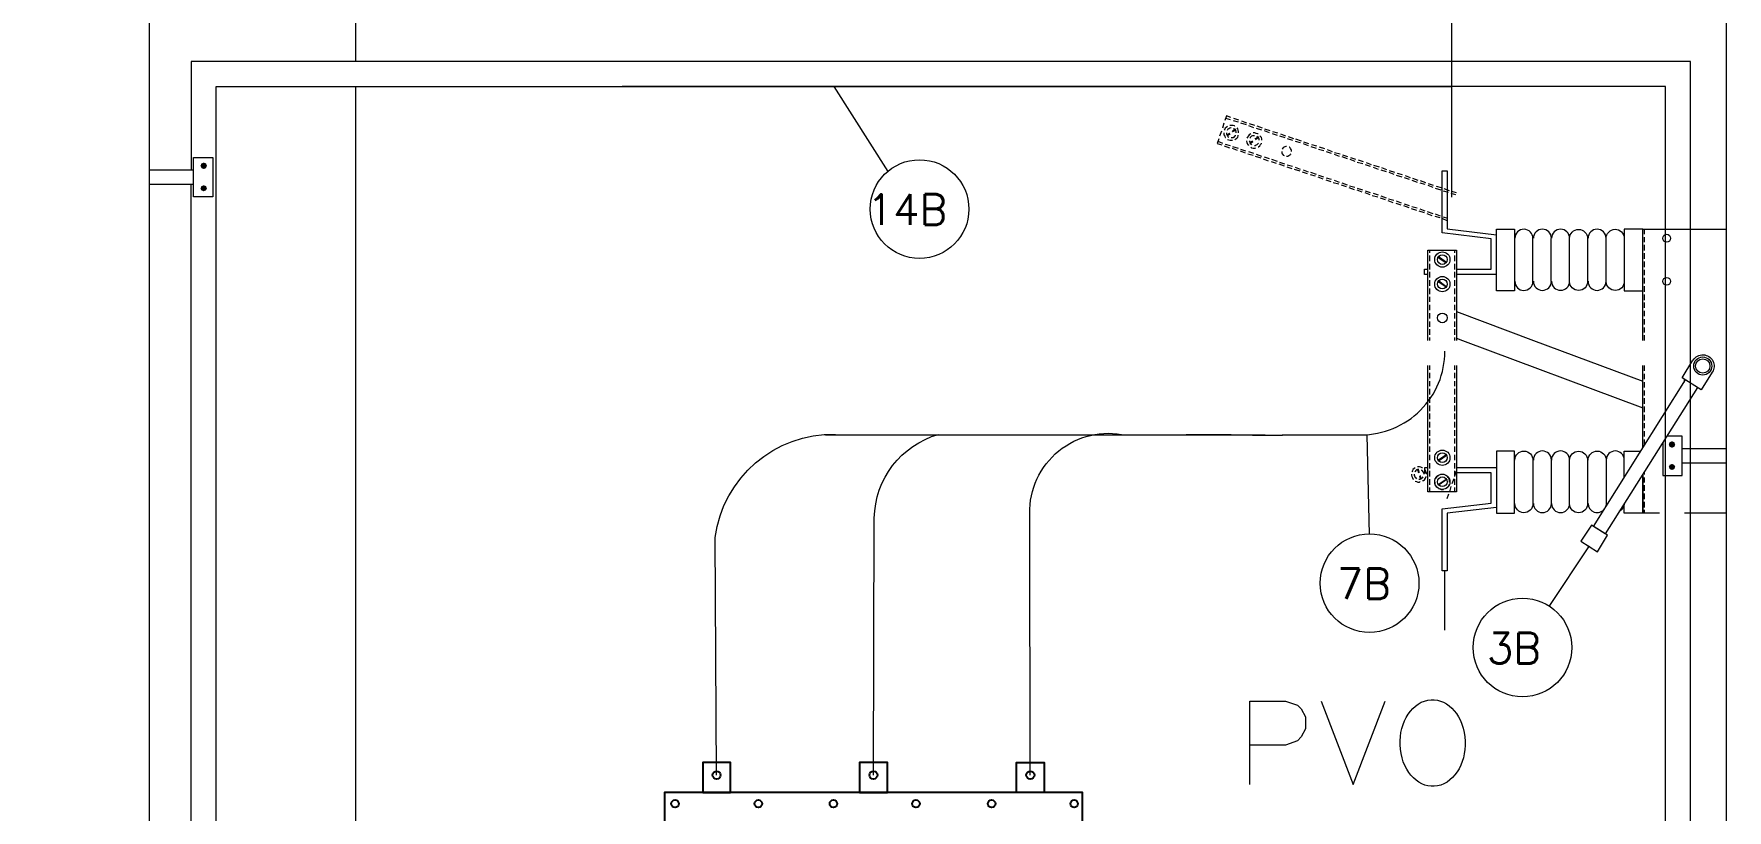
# Model space of a CAD drawing. Header units: inches. Extents: x 5 to 1823, y 18 to 726.
# Drawn here: x 1354.1 to 1431.5, y 499.6 to 535.1 of the extents above; entities that cross this region are included whole.
import ezdxf

# ---------------------------------------------------------------- set-up
doc = ezdxf.new("R2010")
doc.units = ezdxf.units.IN
doc.header["$MEASUREMENT"] = 0
doc.layers.get('0').update_dxf_attribs({"true_color": 0x7fbfff})
for name, color, linetype in [('PDF_0', 7, 'Continuous'), ('PDF_EL0001', 1, 'Continuous'), ('PDF_Texto', 6, 'Continuous')]:
    doc.layers.add(name, color=color, linetype=linetype)
doc.layers.add('PDF_ENIT-EL00132', color=7, linetype='Continuous', true_color=0x00dddd)
doc.layers.add('PDF_TUB-ELETRICA', color=7, linetype='Continuous', true_color=0x7fbfff)
doc.styles.add('PDF RomanS', font='romans__.ttf')

msp = doc.modelspace()

# ---------------------------------------------------------------- linework, layer by layer
at = {"color": 1}
for points in [[(1384.68, 500.4), (1385.95, 500.4), (1385.95, 501.778), (1384.68, 501.778)], [(1391.844, 500.4), (1393.113, 500.4), (1393.113, 501.778), (1391.844, 501.778)], [(1400.277, 500.4), (1399.007, 500.4), (1399.007, 501.778), (1400.277, 501.778)], [(1382.93, 494.254), (1402.027, 494.254), (1402.027, 500.4), (1382.93, 500.4)]]:
    msp.add_lwpolyline(points, close=True, dxfattribs=at)
for centre, radius in [((1385.315, 501.202), 0.183), ((1392.479, 501.202), 0.183), ((1399.642, 501.202), 0.183), ((1383.417, 499.89), 0.172), ((1387.22, 499.89), 0.172), ((1390.651, 499.89), 0.172), ((1394.417, 499.89), 0.172), ((1397.873, 499.89), 0.172), ((1401.644, 499.89), 0.172)]:
    msp.add_circle(centre, radius, dxfattribs=at)
at = {"layer": 'PDF_0', "lineweight": 5}
for points in [[(1418.871, 533.818), (1361.319, 533.818), (1361.319, 528.865)], [(1429.794, 465.004), (1429.794, 533.818), (1381.004, 533.818)], [(1383.142, 460.559), (1362.462, 460.559), (1362.462, 532.675), (1418.871, 532.675)], [(1381.004, 460.559), (1428.651, 460.559), (1428.651, 532.675), (1381.004, 532.675)], [(1408.796, 531.257), (1408.606, 531.341), (1408.521, 531.129)], [(1408.373, 530.643), (1408.288, 530.41)], [(1408.479, 531.002), (1408.415, 530.77)], [(1408.479, 530.558), (1408.479, 530.537), (1408.479, 530.473), (1408.521, 530.41), (1408.542, 530.346), (1408.563, 530.346)], [(1408.648, 530.854), (1408.584, 530.812), (1408.542, 530.77), (1408.521, 530.727), (1408.5, 530.685)], [(1408.563, 531.235), (1408.775, 531.172)], [(1408.606, 530.558), (1408.606, 530.537), (1408.606, 530.494), (1408.627, 530.452), (1408.648, 530.431), (1408.669, 530.389), (1408.711, 530.367)], [(1408.817, 530.791), (1408.796, 530.791), (1408.754, 530.77), (1408.711, 530.748), (1408.669, 530.727), (1408.648, 530.706), (1408.627, 530.664)], [(1408.987, 530.854), (1408.965, 530.875), (1408.902, 530.897), (1408.838, 530.897), (1408.775, 530.897), (1408.754, 530.897)], [(1408.902, 531.129), (1409.135, 531.066)], [(1408.923, 531.235), (1409.156, 531.151)], [(1409.05, 530.558), (1409.05, 530.6), (1409.029, 530.643), (1409.008, 530.685), (1408.987, 530.706), (1408.944, 530.748), (1408.923, 530.748)], [(1409.156, 530.558), (1409.156, 530.621), (1409.135, 530.685), (1409.114, 530.748), (1409.092, 530.791)], [(1409.241, 531.024), (1409.495, 530.939)], [(1409.283, 531.108), (1409.516, 531.024)], [(1409.706, 530.516), (1409.643, 530.473), (1409.6, 530.431), (1409.558, 530.367), (1409.537, 530.325)], [(1409.6, 530.897), (1409.833, 530.812)], [(1409.643, 530.981), (1409.876, 530.918)], [(1410.045, 530.516), (1410.024, 530.516), (1409.96, 530.537), (1409.897, 530.558), (1409.812, 530.558)], [(1409.96, 530.77), (1410.193, 530.706)], [(1409.981, 530.875), (1410.235, 530.791)], [(1410.32, 530.664), (1410.553, 530.579)], [(1410.341, 530.748), (1410.574, 530.664)], [(1410.68, 530.537), (1410.913, 530.452)], [(1410.701, 530.621), (1410.934, 530.558)], [(1411.061, 530.516), (1411.294, 530.431)], [(1408.246, 530.283), (1408.182, 530.071), (1408.394, 530.008)], [(1408.203, 530.177), (1408.415, 530.092)], [(1408.5, 529.965), (1408.733, 529.881)], [(1408.542, 530.05), (1408.775, 529.986)], [(1408.648, 530.262), (1408.711, 530.24), (1408.775, 530.219), (1408.838, 530.219), (1408.881, 530.219)], [(1408.817, 530.346), (1408.838, 530.346), (1408.881, 530.346), (1408.923, 530.346), (1408.944, 530.367), (1408.987, 530.41), (1409.008, 530.431), (1409.008, 530.452)], [(1408.86, 529.859), (1409.092, 529.775)], [(1408.881, 529.944), (1409.135, 529.859)], [(1408.987, 530.262), (1409.029, 530.283), (1409.071, 530.325), (1409.114, 530.367), (1409.135, 530.431), (1409.135, 530.452)], [(1409.219, 529.732), (1409.452, 529.648)], [(1409.241, 529.817), (1409.473, 529.732)], [(1409.516, 530.198), (1409.516, 530.177), (1409.537, 530.113), (1409.558, 530.05), (1409.6, 529.986)], [(1409.643, 530.198), (1409.664, 530.156), (1409.664, 530.113), (1409.685, 530.071), (1409.727, 530.05), (1409.749, 530.008)], [(1409.876, 530.431), (1409.833, 530.431), (1409.791, 530.431), (1409.749, 530.41), (1409.727, 530.389), (1409.685, 530.346), (1409.685, 530.325)], [(1409.706, 529.902), (1409.749, 529.881), (1409.812, 529.859), (1409.897, 529.859), (1409.939, 529.881)], [(1409.876, 529.986), (1409.918, 529.986), (1409.96, 530.008), (1410.003, 530.029), (1410.024, 530.05), (1410.066, 530.092)], [(1410.087, 530.219), (1410.087, 530.262), (1410.087, 530.283), (1410.066, 530.325), (1410.024, 530.367), (1410.003, 530.389), (1409.981, 530.41)], [(1410.045, 529.923), (1410.066, 529.923), (1410.13, 529.965), (1410.151, 530.029), (1410.193, 530.071), (1410.193, 530.092)], [(1410.214, 530.219), (1410.214, 530.283), (1410.193, 530.346), (1410.151, 530.389), (1410.13, 530.431)], [(1411.019, 530.431), (1411.273, 530.346)], [(1411.336, 529.944), (1411.315, 529.944), (1411.273, 529.923), (1411.23, 529.902), (1411.188, 529.881), (1411.167, 529.859), (1411.146, 529.817)], [(1411.378, 530.304), (1411.611, 530.219)], [(1411.421, 530.389), (1411.654, 530.304)], [(1411.569, 529.711), (1411.569, 529.754), (1411.548, 529.796), (1411.527, 529.838), (1411.505, 529.881), (1411.484, 529.902), (1411.463, 529.902)], [(1411.738, 530.177), (1411.971, 530.113)], [(1411.759, 530.283), (1412.013, 530.198)], [(1412.098, 530.071), (1412.331, 529.986)], [(1412.119, 530.156), (1412.352, 530.071)], [(1412.458, 529.944), (1412.691, 529.859)], [(1412.479, 530.029), (1412.712, 529.965)], [(1412.797, 529.817), (1413.051, 529.754)], [(1412.839, 529.923), (1413.072, 529.838)], [(1413.199, 529.796), (1413.432, 529.711)], [(1409.579, 529.605), (1409.812, 529.542)], [(1409.6, 529.711), (1409.833, 529.627)], [(1409.918, 529.5), (1410.172, 529.415)], [(1409.96, 529.584), (1410.193, 529.5)], [(1410.278, 529.373), (1410.511, 529.288)], [(1410.32, 529.457), (1410.553, 529.394)], [(1410.638, 529.246), (1410.87, 529.182)], [(1410.659, 529.351), (1410.913, 529.267)], [(1410.997, 529.14), (1411.23, 529.055)], [(1411.019, 529.224), (1411.251, 529.14)], [(1411.124, 529.711), (1411.124, 529.69), (1411.124, 529.648), (1411.146, 529.605), (1411.167, 529.584), (1411.188, 529.542), (1411.23, 529.521)], [(1411.336, 529.5), (1411.357, 529.5), (1411.4, 529.5), (1411.442, 529.521), (1411.484, 529.542), (1411.505, 529.563), (1411.527, 529.584), (1411.548, 529.605)], [(1411.357, 529.013), (1411.59, 528.928)], [(1411.378, 529.097), (1411.611, 529.034)], [(1411.738, 528.992), (1411.971, 528.907)], [(1413.156, 529.711), (1413.389, 529.627)], [(1413.516, 529.584), (1413.749, 529.5)], [(1413.537, 529.669), (1413.791, 529.605)], [(1413.876, 529.478), (1414.109, 529.394)], [(1413.897, 529.563), (1414.13, 529.478)], [(1414.236, 529.351), (1414.469, 529.267)], [(1414.257, 529.436), (1414.49, 529.351)], [(1414.575, 529.224), (1414.829, 529.161)], [(1414.617, 529.33), (1414.85, 529.246)], [(1414.934, 529.119), (1415.167, 529.034)], [(1414.977, 529.203), (1415.21, 529.119)], [(1415.294, 528.992), (1415.527, 528.907)], [(1415.315, 529.076), (1415.569, 529.013)], [(1415.675, 528.97), (1415.908, 528.886)], [(1359.414, 528.865), (1361.425, 528.865)], [(1359.414, 528.208), (1361.425, 528.208)], [(1361.319, 465.004), (1361.319, 528.208)], [(1411.696, 528.907), (1411.95, 528.822)], [(1412.056, 528.78), (1412.289, 528.695)], [(1412.098, 528.865), (1412.331, 528.78)], [(1412.416, 528.653), (1412.648, 528.589)], [(1412.437, 528.759), (1412.691, 528.674)], [(1412.775, 528.547), (1413.008, 528.462)], [(1412.797, 528.632), (1413.029, 528.547)], [(1413.135, 528.42), (1413.368, 528.335)], [(1413.156, 528.505), (1413.389, 528.441)], [(1413.474, 528.293), (1413.728, 528.23)], [(1413.516, 528.399), (1413.749, 528.314)], [(1413.834, 528.187), (1414.067, 528.103)], [(1413.876, 528.272), (1414.109, 528.187)], [(1415.654, 528.865), (1415.887, 528.801)], [(1416.014, 528.759), (1416.247, 528.674)], [(1416.035, 528.843), (1416.268, 528.759)], [(1416.353, 528.632), (1416.607, 528.547)], [(1416.395, 528.716), (1416.628, 528.653)], [(1416.712, 528.526), (1416.945, 528.441)], [(1416.755, 528.611), (1416.988, 528.526)], [(1417.072, 528.399), (1417.305, 528.314)], [(1417.093, 528.484), (1417.347, 528.399)], [(1417.432, 528.272), (1417.665, 528.208)], [(1417.453, 528.378), (1417.686, 528.293)], [(1417.813, 528.251), (1418.046, 528.166)], [(1419.104, 524.335), (1420.692, 524.335), (1420.692, 525.711), (1418.448, 525.986), (1418.448, 528.822), (1418.681, 528.822), (1418.681, 526.176), (1420.925, 525.901)], [(1414.194, 528.06), (1414.426, 527.976)], [(1414.215, 528.145), (1414.469, 528.081)], [(1414.553, 527.954), (1414.786, 527.87)], [(1414.575, 528.039), (1414.807, 527.954)], [(1414.913, 527.827), (1415.146, 527.743)], [(1414.934, 527.912), (1415.167, 527.827)], [(1415.252, 527.7), (1415.506, 527.637)], [(1415.294, 527.806), (1415.527, 527.722)], [(1415.612, 527.595), (1415.845, 527.51)], [(1415.654, 527.679), (1415.887, 527.595)], [(1415.972, 527.468), (1416.204, 527.383)], [(1415.993, 527.552), (1416.247, 527.489)], [(1416.353, 527.446), (1416.585, 527.362)], [(1417.792, 528.166), (1418.025, 528.081)], [(1418.131, 528.039), (1418.385, 527.954)], [(1418.173, 528.124), (1418.406, 528.06)], [(1418.49, 527.912), (1418.723, 527.849)], [(1418.533, 528.018), (1418.766, 527.933)], [(1418.85, 527.806), (1419.062, 527.743)], [(1418.871, 527.891), (1419.083, 527.827)], [(1416.331, 527.341), (1416.564, 527.277)], [(1416.691, 527.235), (1416.924, 527.15)], [(1416.712, 527.319), (1416.945, 527.235)], [(1417.03, 527.108), (1417.284, 527.023)], [(1417.072, 527.192), (1417.305, 527.129)], [(1417.39, 527.002), (1417.623, 526.917)], [(1417.432, 527.087), (1417.665, 527.002)], [(1417.75, 526.875), (1417.982, 526.79)], [(1417.771, 526.96), (1418.025, 526.875)], [(1418.109, 526.748), (1418.342, 526.684)], [(1418.131, 526.854), (1418.363, 526.769)], [(1418.469, 526.642), (1418.66, 526.557)], [(1418.49, 526.727), (1418.702, 526.663)], [(1427.613, 521.075), (1427.613, 526.155), (1426.767, 526.155), (1426.767, 523.34), (1427.613, 523.34), (1427.613, 526.155), (1431.423, 526.155)], [(1427.698, 525.922), (1427.698, 526.155)], [(1417.792, 521.075), (1417.792, 525.203), (1419.104, 525.203), (1419.104, 521.075)], [(1417.877, 525.203), (1417.877, 525.076)], [(1419.02, 525.203), (1419.02, 525.076)], [(1423.422, 523.763), (1423.422, 525.732)], [(1427.698, 525.563), (1427.698, 525.795)], [(1427.698, 525.182), (1427.698, 525.436)], [(1417.792, 524.081), (1417.644, 524.081), (1417.644, 524.335), (1417.792, 524.335)], [(1417.877, 524.949), (1417.877, 524.695)], [(1417.877, 524.568), (1417.877, 524.314)], [(1419.02, 524.949), (1419.02, 524.695)], [(1419.02, 524.568), (1419.02, 524.314)], [(1427.698, 524.801), (1427.698, 525.055)], [(1427.698, 524.42), (1427.698, 524.674)], [(1417.877, 524.208), (1417.877, 523.954)], [(1417.877, 523.827), (1417.877, 523.573)], [(1419.02, 524.208), (1419.02, 523.954)], [(1419.02, 523.827), (1419.02, 523.573)], [(1420.925, 524.081), (1419.104, 524.081)], [(1427.698, 524.06), (1427.698, 524.293)], [(1427.698, 523.679), (1427.698, 523.933)], [(1427.698, 523.298), (1427.698, 523.552)], [(1417.877, 523.446), (1417.877, 523.192)], [(1417.877, 523.065), (1417.877, 522.832)], [(1419.02, 523.446), (1419.02, 523.192)], [(1419.02, 523.065), (1419.02, 522.832)], [(1427.698, 522.917), (1427.698, 523.171)], [(1427.698, 522.557), (1427.698, 522.811)], [(1417.877, 522.705), (1417.877, 522.451)], [(1417.877, 522.324), (1417.877, 522.07)], [(1419.02, 522.705), (1419.02, 522.451)], [(1419.02, 522.324), (1419.02, 522.07)], [(1419.104, 522.388), (1422.618, 521.075), (1427.613, 519.213)], [(1427.698, 522.176), (1427.698, 522.43)], [(1427.698, 521.795), (1427.698, 522.049)], [(1417.877, 521.943), (1417.877, 521.689)], [(1417.877, 521.583), (1417.877, 521.329)], [(1419.02, 521.943), (1419.02, 521.689)], [(1419.02, 521.583), (1419.02, 521.329)], [(1427.698, 521.435), (1427.698, 521.668)], [(1427.698, 521.075), (1427.698, 521.308)], [(1417.877, 521.202), (1417.877, 521.075)], [(1419.02, 521.202), (1419.02, 521.075)], [(1419.104, 521.181), (1419.379, 521.075), (1427.613, 517.985)], [(1429.794, 519.975), (1429.794, 521.075)], [(1419.104, 519.932), (1419.104, 514.154), (1417.792, 514.154), (1417.792, 519.932)], [(1417.877, 519.932), (1417.877, 519.721)], [(1419.02, 519.932), (1419.02, 519.721)], [(1427.613, 516.143), (1427.613, 519.932)], [(1427.698, 519.678), (1427.698, 519.932)], [(1428.651, 517.794), (1428.651, 519.932)], [(1417.877, 519.594), (1417.877, 519.34)], [(1417.877, 519.213), (1417.877, 518.98)], [(1419.02, 519.594), (1419.02, 519.34)], [(1419.02, 519.213), (1419.02, 518.98)], [(1430.111, 518.916), (1425.899, 512.228), (1425.37, 512.566), (1429.561, 519.276)], [(1427.698, 519.297), (1427.698, 519.551)], [(1427.698, 518.916), (1427.698, 519.17)], [(1429.518, 519.17), (1429.518, 519.297)], [(1417.877, 518.853), (1417.877, 518.599)], [(1417.877, 518.472), (1417.877, 518.218)], [(1419.02, 518.853), (1419.02, 518.599)], [(1419.02, 518.472), (1419.02, 518.218)], [(1427.698, 518.556), (1427.698, 518.789)], [(1427.698, 518.175), (1427.698, 518.429)], [(1429.794, 516.122), (1429.794, 518.408)], [(1417.877, 518.091), (1417.877, 517.837)], [(1417.877, 517.731), (1417.877, 517.477)], [(1419.02, 518.091), (1419.02, 517.837)], [(1419.02, 517.731), (1419.02, 517.477)], [(1427.698, 517.794), (1427.698, 518.048)], [(1427.698, 517.413), (1427.698, 517.667)], [(1411.146, 516.757), (1415.019, 516.757)], [(1417.877, 517.35), (1417.877, 517.096)], [(1417.877, 516.969), (1417.877, 516.715)], [(1417.877, 516.588), (1417.877, 516.355)], [(1419.02, 517.35), (1419.02, 517.096)], [(1419.02, 516.969), (1419.02, 516.715)], [(1419.02, 516.588), (1419.02, 516.355)], [(1427.698, 517.054), (1427.698, 517.286)], [(1427.698, 516.673), (1427.698, 516.927)], [(1428.524, 516.376), (1428.524, 514.895), (1429.413, 514.895), (1429.413, 516.694), (1428.714, 516.694)], [(1417.877, 516.228), (1417.877, 515.974)], [(1417.877, 515.847), (1417.877, 515.593)], [(1419.02, 516.228), (1419.02, 515.974)], [(1419.02, 515.847), (1419.02, 515.593)], [(1426.767, 514.81), (1426.767, 516.016), (1427.529, 516.016)], [(1427.698, 516.292), (1427.698, 516.546)], [(1431.423, 516.122), (1429.413, 516.122)], [(1417.22, 515.254), (1417.178, 515.212), (1417.115, 515.17), (1417.093, 515.106), (1417.072, 515.064)], [(1417.39, 515.17), (1417.369, 515.17), (1417.326, 515.17), (1417.284, 515.149), (1417.242, 515.127), (1417.22, 515.085), (1417.199, 515.064)], [(1417.559, 515.254), (1417.538, 515.254), (1417.474, 515.276), (1417.411, 515.297), (1417.347, 515.297), (1417.326, 515.297)], [(1417.623, 514.958), (1417.623, 515), (1417.601, 515.043), (1417.58, 515.064), (1417.559, 515.106), (1417.517, 515.127), (1417.517, 515.149)], [(1417.792, 515.254), (1417.644, 515.254), (1417.644, 515.022), (1417.792, 515.022)], [(1417.75, 514.958), (1417.728, 515.022), (1417.707, 515.085), (1417.686, 515.127), (1417.665, 515.17)], [(1417.877, 515.466), (1417.877, 515.212)], [(1417.877, 515.106), (1417.877, 514.852)], [(1419.02, 515.466), (1419.02, 515.212)], [(1419.02, 515.106), (1419.02, 514.852)], [(1419.083, 515.085), (1419.02, 514.873)], [(1420.925, 515.254), (1419.104, 515.254)], [(1423.422, 515.593), (1423.422, 513.603)], [(1427.698, 514.937), (1427.698, 515.085)], [(1431.423, 515.466), (1429.413, 515.466)], [(1417.051, 514.958), (1417.051, 514.916), (1417.072, 514.852), (1417.093, 514.789), (1417.115, 514.746), (1417.136, 514.725)], [(1417.178, 514.958), (1417.178, 514.937), (1417.178, 514.895), (1417.199, 514.852), (1417.22, 514.81), (1417.242, 514.789), (1417.284, 514.746)], [(1417.22, 514.641), (1417.284, 514.619), (1417.347, 514.598), (1417.411, 514.598), (1417.453, 514.619)], [(1417.39, 514.725), (1417.411, 514.725), (1417.453, 514.725), (1417.496, 514.746), (1417.517, 514.768), (1417.559, 514.789), (1417.58, 514.831)], [(1417.559, 514.662), (1417.601, 514.662), (1417.644, 514.704), (1417.686, 514.768), (1417.707, 514.831), (1417.728, 514.831)], [(1417.877, 514.725), (1417.877, 514.471)], [(1417.877, 514.344), (1417.877, 514.154)], [(1418.109, 514.598), (1418.109, 514.556), (1418.109, 514.492), (1418.131, 514.45), (1418.173, 514.387), (1418.173, 514.365)], [(1418.279, 514.895), (1418.215, 514.852), (1418.173, 514.81), (1418.131, 514.746), (1418.131, 514.725)], [(1418.279, 514.302), (1418.342, 514.281), (1418.406, 514.26), (1418.469, 514.26), (1418.512, 514.26)], [(1418.617, 514.895), (1418.596, 514.916), (1418.533, 514.937), (1418.469, 514.937), (1418.406, 514.937), (1418.385, 514.937)], [(1420.925, 513.434), (1418.681, 513.18), (1418.681, 510.534), (1418.448, 510.534), (1418.448, 513.371), (1420.692, 513.625), (1420.692, 515.022), (1419.104, 515.022)], [(1418.617, 514.302), (1418.639, 514.323), (1418.702, 514.365), (1418.744, 514.408), (1418.766, 514.471), (1418.766, 514.492)], [(1418.787, 514.598), (1418.787, 514.662), (1418.766, 514.725), (1418.744, 514.789), (1418.702, 514.81)], [(1418.85, 514.387), (1418.787, 514.154)], [(1418.977, 514.746), (1418.893, 514.514)], [(1419.02, 514.725), (1419.02, 514.471)], [(1419.02, 514.344), (1419.02, 514.154)], [(1427.613, 514.916), (1427.613, 513.18), (1427.613, 514.916)], [(1427.698, 514.577), (1427.698, 514.81)], [(1427.698, 514.196), (1427.698, 514.45)], [(1418.744, 514.048), (1418.66, 513.836)], [(1427.698, 513.815), (1427.698, 514.069)], [(1427.698, 513.434), (1427.698, 513.688)], [(1427.698, 513.18), (1427.698, 513.328)], [(1431.423, 513.18), (1429.518, 513.18)], [(1418.575, 507.825), (1418.575, 510.534)], [(1409.664, 500.776), (1409.664, 504.586), (1411.294, 504.586), (1411.844, 504.396), (1412.013, 504.226), (1412.204, 503.867), (1412.204, 503.316), (1412.013, 502.956), (1411.844, 502.766), (1411.294, 502.575), (1409.664, 502.575)], [(1412.924, 504.586), (1414.384, 500.776), (1415.845, 504.586)]]:
    msp.add_lwpolyline(points, dxfattribs=at)
at = {"layer": 'PDF_0', "lineweight": 0}
for points in [[(1408.965, 530.748), (1409.029, 530.664)], [(1410.024, 530.389), (1410.066, 530.325)], [(1417.305, 515.149), (1417.39, 515.191)]]:
    msp.add_lwpolyline(points, dxfattribs=at)
at = {"layer": 'PDF_0', "lineweight": 5}
for points in [[(1361.425, 527.637), (1361.425, 529.436), (1362.314, 529.436), (1362.314, 527.637)], [(1420.925, 523.34), (1420.925, 526.155), (1421.75, 526.155), (1421.75, 523.34)], [(1420.925, 513.18), (1421.75, 513.18), (1421.75, 516.016), (1420.925, 516.016)], [(1426.005, 512.164), (1425.264, 512.63), (1424.777, 511.889), (1425.539, 511.402)]]:
    msp.add_lwpolyline(points, close=True, dxfattribs=at)
for points in [[(1421.771, 523.774, 0.999999), (1422.597, 523.763), (1422.597, 525.732, 0.999999), (1421.771, 525.743)], [(1424.269, 525.743, 0.999999), (1423.444, 525.743, 0.999999), (1422.618, 525.743)], [(1426.767, 523.774, -0.999999), (1425.941, 523.763), (1425.941, 525.732, -0.999999), (1426.767, 525.743)], [(1422.618, 523.774, 0.999999), (1423.444, 523.774, 0.999999), (1424.269, 523.774)], [(1429.916, 520.176, -1.000091), (1430.788, 519.615), (1430.28, 518.81), (1429.413, 519.361), (1429.899, 520.165)], [(1421.771, 515.604, -0.999999), (1422.597, 515.593), (1422.597, 513.603, -0.999999), (1421.771, 513.614)], [(1425.116, 515.604, -0.999999), (1425.941, 515.593), (1425.941, 513.603, -0.122271), (1425.893, 513.421)], [(1422.618, 513.614, 0.999999), (1423.444, 513.614, 0.999999), (1424.269, 513.614)], [(1428.375, 513.18), (1427.613, 513.18), (1426.767, 513.18), (1426.767, 513.603, -0.282165), (1426.541, 513.246)]]:
    msp.add_lwpolyline(points, format="xyb", dxfattribs=at)
for points in [[(1425.095, 525.732), (1425.095, 523.774, -0.999999), (1424.269, 523.763), (1424.269, 525.732, -0.999999)], [(1425.095, 515.593), (1425.095, 513.603, -0.999999), (1424.269, 513.603), (1424.269, 515.593, -0.999999)]]:
    msp.add_lwpolyline(points, format="xyb", close=True, dxfattribs=at)
for centre, radius in [((1428.703, 525.743), 0.18), ((1418.459, 524.769), 0.349), ((1418.459, 524.769), 0.222), ((1418.459, 523.647), 0.349), ((1418.459, 523.647), 0.222), ((1428.703, 523.774), 0.18), ((1418.459, 522.102), 0.222), ((1430.354, 519.901), 0.413), ((1430.354, 519.901), 0.328), ((1418.459, 515.71), 0.349), ((1418.459, 515.709), 0.222), ((1418.459, 514.609), 0.349), ((1418.459, 514.609), 0.222)]:
    msp.add_circle(centre, radius, dxfattribs=at)
for centre, radius, start, end in [((1425.528, 525.743), 0.413, 0.00009, 179.99991), ((1425.528, 523.774), 0.413, 180.00009, 359.99991), ((1410.458, 548.639), 31.903, 267.96244, 271.2678), ((1423.031, 515.604), 0.413, 0.00009, 179.99991), ((1423.856, 515.604), 0.413, 0.00009, 179.99991), ((1426.354, 515.604), 0.413, 0.00009, 179.99991), ((1425.528, 513.614), 0.413, 180.00105, 323.57961), ((1426.353, 513.614), 0.412, 179.99889, 193.75708)]:
    msp.add_arc(centre, radius, start, end, dxfattribs=at)
msp.add_ellipse((1418.016, 502.666), major_axis=(-0.017, 1.981), ratio=0.752717, start_param=0.241212441215631, end_param=6.524397748395217, dxfattribs=at)
at = {"layer": 'PDF_0', "transparency": 33554559}
for points in [[(1408.606, 530.473), (1408.669, 530.41), (1408.733, 530.579)], [(1408.669, 530.41), (1408.733, 530.579), (1408.796, 530.494)], [(1408.838, 530.643), (1408.881, 530.579), (1408.965, 530.748)], [(1408.881, 530.579), (1408.965, 530.748), (1409.029, 530.664)], [(1409.643, 530.135), (1409.706, 530.05), (1409.791, 530.219)], [(1409.706, 530.05), (1409.791, 530.219), (1409.833, 530.135)], [(1409.876, 530.304), (1409.939, 530.219), (1410.024, 530.389)], [(1409.939, 530.219), (1410.024, 530.389), (1410.066, 530.325)], [(1361.785, 529.161), (1361.89, 529.055), (1361.742, 529.055)], [(1361.742, 529.055), (1361.785, 528.949), (1361.89, 529.055)], [(1361.89, 529.203), (1361.785, 529.161), (1361.89, 529.055)], [(1361.785, 528.949), (1361.89, 529.055), (1361.89, 528.907)], [(1361.89, 529.055), (1361.996, 529.161), (1361.89, 529.203)], [(1362.039, 529.055), (1361.89, 529.055), (1361.996, 529.161)], [(1361.89, 529.055), (1361.89, 528.907), (1361.996, 528.949)], [(1361.996, 528.949), (1362.039, 529.055), (1361.89, 529.055)], [(1361.785, 528.124), (1361.742, 528.018), (1361.89, 528.018)], [(1361.742, 528.018), (1361.89, 528.018), (1361.785, 527.933)], [(1361.89, 528.018), (1361.89, 528.166), (1361.785, 528.124)], [(1361.89, 528.018), (1361.785, 527.933), (1361.89, 527.891)], [(1361.996, 528.124), (1361.89, 528.018), (1361.89, 528.166)], [(1362.039, 528.018), (1361.996, 528.124), (1361.89, 528.018)], [(1361.89, 527.891), (1361.996, 527.933), (1361.89, 528.018)], [(1361.996, 527.933), (1361.89, 528.018), (1362.039, 528.018)], [(1431.381, 513.18), (1431.466, 513.18), (1431.381, 526.155)], [(1431.466, 513.18), (1431.381, 526.155), (1431.466, 526.155)], [(1418.3, 524.928), (1418.236, 524.843), (1418.66, 524.674)], [(1418.236, 524.843), (1418.66, 524.674), (1418.617, 524.589)], [(1418.3, 523.827), (1418.236, 523.742), (1418.66, 523.552)], [(1418.236, 523.742), (1418.66, 523.552), (1418.617, 523.488)], [(1418.236, 515.614), (1418.3, 515.53), (1418.617, 515.868)], [(1418.3, 515.53), (1418.617, 515.868), (1418.66, 515.784)], [(1428.841, 516.419), (1428.947, 516.313), (1428.799, 516.313)], [(1428.799, 516.313), (1428.841, 516.207), (1428.947, 516.313)], [(1428.947, 516.461), (1428.841, 516.419), (1428.947, 516.313)], [(1428.841, 516.207), (1428.947, 516.313), (1428.947, 516.165)], [(1428.947, 516.313), (1429.053, 516.419), (1428.947, 516.461)], [(1429.095, 516.313), (1428.947, 516.313), (1429.053, 516.419)], [(1428.947, 516.313), (1428.947, 516.165), (1429.053, 516.207)], [(1429.053, 516.207), (1429.095, 516.313), (1428.947, 516.313)], [(1417.432, 515.022), (1417.305, 515.149), (1417.39, 515.191)], [(1417.347, 515), (1417.432, 515.022), (1417.305, 515.149)], [(1428.841, 515.381), (1428.799, 515.297), (1428.947, 515.297)], [(1428.799, 515.297), (1428.947, 515.297), (1428.841, 515.191)], [(1428.947, 515.297), (1428.947, 515.424), (1428.841, 515.381)], [(1428.947, 515.297), (1428.841, 515.191), (1428.947, 515.149)], [(1429.053, 515.381), (1428.947, 515.297), (1428.947, 515.424)], [(1429.095, 515.297), (1429.053, 515.381), (1428.947, 515.297)], [(1428.947, 515.149), (1429.053, 515.191), (1428.947, 515.297)], [(1429.053, 515.191), (1428.947, 515.297), (1429.095, 515.297)], [(1417.517, 514.746), (1417.39, 514.873), (1417.474, 514.916)], [(1417.432, 514.725), (1417.517, 514.746), (1417.39, 514.873)], [(1418.236, 514.492), (1418.3, 514.429), (1418.617, 514.746)], [(1418.3, 514.429), (1418.617, 514.746), (1418.66, 514.683)]]:
    msp.add_solid(points, dxfattribs=at)
at = {"layer": 'PDF_EL0001', "lineweight": 5}
for points in [[(1431.423, 577.485), (1431.423, 457.49)], [(1381.322, 457.49), (1359.414, 457.49), (1359.414, 543.343), (1353.424, 543.343), (1353.424, 457.49), (1322.605, 457.49)]]:
    msp.add_lwpolyline(points, dxfattribs=at)
at = {"layer": 'PDF_ENIT-EL00132', "lineweight": 5}
for points in [[(1393.154, 528.801), (1390.677, 532.675)], [(1415.125, 512.206), (1415.019, 516.757)], [(1423.338, 508.904), (1425.179, 511.677)]]:
    msp.add_lwpolyline(points, dxfattribs=at)
for centre in [(1394.583, 527.076), (1415.136, 509.973), (1422.121, 507.031)]:
    msp.add_circle(centre, 2.254, dxfattribs=at)
at = {"layer": 'PDF_TUB-ELETRICA', "lineweight": 5}
for points in [[(1368.833, 533.818), (1368.833, 545.142)], [(1368.833, 486.595), (1368.833, 532.675)], [(1390.288, 516.757), (1410.362, 516.757)], [(1398.403, 516.757), (1408.817, 516.757), (1406.764, 516.757)]]:
    msp.add_lwpolyline(points, dxfattribs=at)
for points in [[(1422.692, 540.02, 0.414214), (1418.871, 536.188), (1418.871, 527.616)], [(1385.315, 501.202), (1385.244, 512.066, -0.381517), (1390.74, 516.778)], [(1392.479, 501.202), (1392.515, 512.947, -0.329686), (1395.45, 516.778)], [(1399.642, 501.202), (1399.622, 512.947, -0.486998), (1403.811, 516.778)]]:
    msp.add_lwpolyline(points, format="xyb", dxfattribs=at)
msp.add_arc((1414.755, 520.578), 3.821, 269.99996, 0.00004, dxfattribs=at)

# ---------------------------------------------------------------- texts
at = {"layer": 'PDF_Texto', "color": 1, "char_height": 1.4, "attachment_point": 7, "style": 'PDF RomanS'}
for s, insert in [('14B', (1392.18, 526.354)), ('7B', (1413.643, 509.252)), ('3B', (1420.501, 506.309))]:
    msp.add_mtext(s, dxfattribs=dict(at, insert=insert))

doc.saveas('drawing.dxf')
